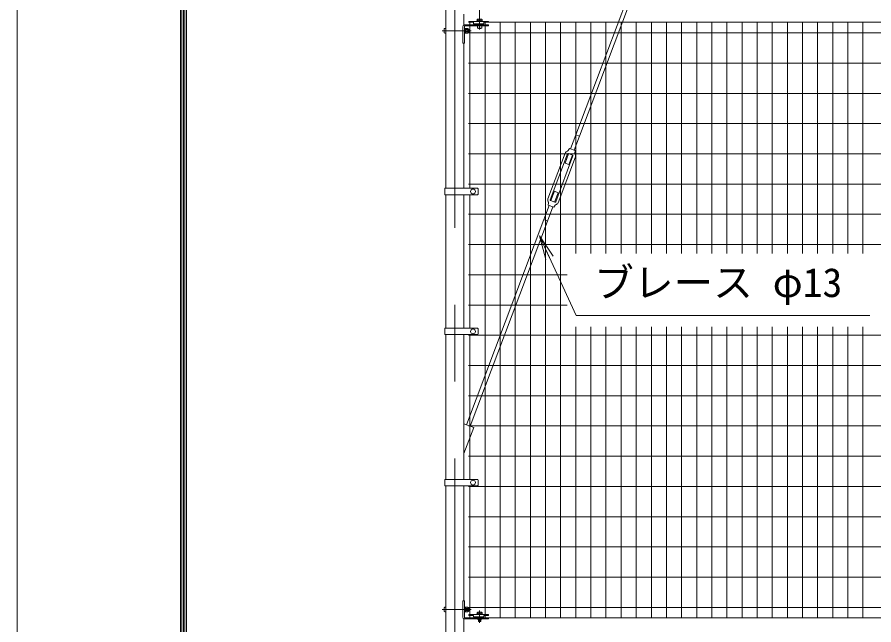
# Model space of a CAD drawing. Units: millimetres, scale not verified. Extents: x -8400 to 8400, y -5940 to 5940.
# Drawn here: x -8400 to -5566, y -3361 to -1351 of the extents above; entities that cross this region are included whole.
import ezdxf
from ezdxf.enums import TextEntityAlignment as Align

# ---------------------------------------------------------------- set-up
doc = ezdxf.new("R2010")
doc.units = ezdxf.units.MM
doc.header["$LTSCALE"] = 40
doc.linetypes.add('USER1', pattern=[50.8, 31.75, -6.35, 6.35, -6.35])
for name, color, linetype, lineweight in [('0-1_D-STR1', 1, 'Continuous', 18), ('0-2_D-BMK', 2, 'USER1', 13), ('0-3_D-STR3', 3, 'Continuous', 13), ('0-5_D-STR-TXT', 7, 'Continuous', 9), ('0-6_0', 7, 'Continuous', 9), ('0-7_D-STR2', 7, 'Continuous', 9), ('0-B_D-TTL', 7, 'Continuous', 9)]:
    doc.layers.add(name, color=color, linetype=linetype, lineweight=lineweight)
doc.styles.add('ＭＳ ゴシック', font='')
doc.styles.get('ＭＳ ゴシック').set_extended_font_data('MS Gothic')

# ---------------------------------------------------------------- blocks, each defined once
blk = doc.blocks.new('_Open')
at = {"layer": '0-6_0'}
blk.add_line((-40, 6.67), (0, 0), dxfattribs=at)
blk.add_lwpolyline([(-40, -6.67), (0, 0), (-40, 0)], dxfattribs=at)

msp = doc.modelspace()

# ---------------------------------------------------------------- linework, layer by layer
at = {"layer": '0-1_D-STR1'}
for p, q in [((-6982.34, -900.97), (-6982.34, -1917.22)), ((-6921.84, -1377.06), (-6921.84, -1341.07)), ((-6921.84, -1917.22), (-6921.84, -1436.72)), ((-6921.84, -1917.22), (-6921.84, -1436.72)), ((-6921.84, -1917.22), (-6921.84, -1436.72)), ((-6982.34, -1938.22), (-6982.34, -2379.97)), ((-6982.34, -1938.22), (-6982.34, -2379.97)), ((-6982.34, -1938.22), (-6982.34, -2379.97)), ((-6921.84, -2379.97), (-6921.84, -1938.22)), ((-6921.84, -2379.97), (-6921.84, -1938.22)), ((-6921.84, -2379.97), (-6921.84, -1938.22)), ((-6982.34, -2400.97), (-6982.34, -2879.97)), ((-6982.34, -2400.97), (-6982.34, -2879.97)), ((-6982.34, -2400.97), (-6982.34, -2879.97)), ((-6921.84, -2879.97), (-6921.84, -2400.97)), ((-6921.84, -2879.97), (-6921.84, -2400.97)), ((-6921.84, -2879.97), (-6921.84, -2400.97)), ((-6982.34, -2900.97), (-6982.34, -4068.22)), ((-6921.84, -3281.42), (-6921.84, -2900.97)), ((-6921.84, -3281.42), (-6921.84, -2900.97)), ((-6921.84, -3281.42), (-6921.84, -2900.97))]:
    msp.add_line(p, q, dxfattribs=at)
msp.add_lwpolyline([(-6982.34, -4068.22), (-6921.84, -4068.22), (-6921.84, -3341.07)], dxfattribs=at)
at = {"layer": '0-2_D-BMK'}
for p, q in [((-6952.09, -4080.22), (-6952.09, 4646.78)), ((-6870.34, -1313.72), (-6870.34, -1353.72)), ((-6870.34, -1352.52), (-6870.34, -1392.22)), ((-6870.34, -1373.85), (-6870.34, -1389.68)), ((-6994.29, -1396.22), (-6898.36, -1396.22)), ((-6994.29, -3310.22), (-6898.36, -3310.22)), ((-6870.34, -3313.72), (-6870.34, -3353.72))]:
    msp.add_line(p, q, dxfattribs=at)
at = {"layer": '0-3_D-STR3'}
for p, q in [((-5002.33, 2363.14), (-6551.89, -1740.08)), ((-4990.17, 2358.55), (-6539.73, -1744.67)), ((-6878.44, -1358.92), (-6878.44, -1363.42)), ((-6876.57, -1357.92), (-6864.23, -1357.92)), ((-6874.39, -1358.92), (-6874.39, -1363.42)), ((-6866.29, -1358.92), (-6866.29, -1363.42)), ((-6862.24, -1358.92), (-6862.24, -1363.42)), ((-6982.34, -1388.22), (-6982.34, -1404.22)), ((-6925.84, -1382.72), (-6925.84, -1436.72)), ((-6840.34, -1376.72), (-6919.84, -1376.72)), ((-6919.63, -1380.92), (-6919.63, -1436.72)), ((-6919.63, -1387.72), (-6919.63, -1389.16)), ((-6919.13, -1387.72), (-6919.63, -1387.72)), ((-6919.13, -1387.72), (-6919.13, -1389.16)), ((-6918.83, -1391.72), (-6918.44, -1388.55)), ((-6916.67, -1388.47), (-6918.34, -1388.47)), ((-6916.63, -1396.22), (-6916.63, -1388.49)), ((-6916.53, -1388.71), (-6916.57, -1388.54)), ((-6905.84, -1365.02), (-6905.84, -1368.22)), ((-6840.34, -1365.02), (-6905.84, -1365.02)), ((-6905.84, -1368.22), (-6890.09, -1368.22)), ((-6890.09, -1368.22), (-6890.09, -1373.02)), ((-6890.09, -1373.02), (-6856.09, -1373.02)), ((-6861.84, -1363.42), (-6878.84, -1363.42)), ((-6878.84, -1363.42), (-6878.84, -1365.02)), ((-6878.84, -1365.02), (-6861.84, -1365.02)), ((-6878.44, -1363.42), (-6862.24, -1363.42)), ((-6877.34, -1379.92), (-6877.34, -1387.72)), ((-6863.34, -1387.72), (-6877.34, -1387.72)), ((-6874.34, -1373.02), (-6874.34, -1375.72)), ((-6873.66, -1387.72), (-6873.66, -1388.42)), ((-6866.62, -1387.72), (-6867.02, -1388.42)), ((-6866.34, -1373.02), (-6866.34, -1375.72)), ((-6863.34, -1379.92), (-6863.34, -1387.72)), ((-6862.84, -1375.72), (-6862.84, -1376.72)), ((-6861.84, -1365.02), (-6861.84, -1363.42)), ((-6856.09, -1368.22), (-6856.09, -1373.02)), ((-6856.09, -1368.22), (-6840.34, -1368.22)), ((-6840.34, -1365.02), (-6840.34, -1368.22)), ((-6987.14, -1389.72), (-6987.14, -1402.72)), ((-6919.63, -1392.22), (-6918.83, -1392.22)), ((-6919.63, -1392.89), (-6918.83, -1392.89)), ((-6919.63, -1399.54), (-6918.83, -1399.54)), ((-6919.63, -1400.22), (-6918.83, -1400.22)), ((-6919.63, -1403.28), (-6919.63, -1404.72)), ((-6919.44, -1389.74), (-6918.72, -1390.75)), ((-6919.44, -1402.7), (-6918.72, -1401.69)), ((-6919.03, -1389.45), (-6918.62, -1390.03)), ((-6919.03, -1402.99), (-6918.62, -1402.41)), ((-6918.83, -1391.72), (-6918.83, -1400.72)), ((-6918.83, -1400.72), (-6918.44, -1403.88)), ((-6916.69, -1403.97), (-6918.34, -1403.97)), ((-6909.83, -1392.46), (-6916.63, -1392.46)), ((-6916.63, -1396.22), (-6916.63, -1403.94)), ((-6909.83, -1399.97), (-6916.63, -1399.97)), ((-6909.83, -1388.71), (-6916.53, -1388.71)), ((-6909.83, -1403.72), (-6916.53, -1403.72)), ((-6907.33, -1391.22), (-6907.33, -1401.22)), ((-6907.33, -1392.22), (-6903.34, -1392.22)), ((-6907.33, -1392.89), (-6903.02, -1392.89)), ((-6907.33, -1399.54), (-6903.02, -1399.54)), ((-6907.33, -1400.22), (-6903.34, -1400.22)), ((-6903.34, -1392.22), (-6903.34, -1400.22)), ((-6919.63, -1436.72), (-6925.84, -1436.72)), ((-6551.98, -1740.04), (-6569.65, -1786.82)), ((-6539.63, -1744.71), (-6557.3, -1791.48)), ((-6551.98, -1740.04), (-6539.63, -1744.71)), ((-6587.02, -1800.57), (-6644.26, -1952.12)), ((-6579.07, -1803.57), (-6636.3, -1955.12)), ((-6561.3, -1810.28), (-6618.53, -1961.84)), ((-6553.34, -1813.29), (-6610.58, -1964.84)), ((-6575.65, -1802.72), (-6587.31, -1833.6)), ((-6572.83, -1785.62), (-6577.15, -1792.32)), ((-6576.49, -1802.41), (-6562.46, -1807.7)), ((-6563.3, -1807.39), (-6574.96, -1838.26)), ((-6572.83, -1785.62), (-6554.12, -1792.68)), ((-6554.12, -1792.68), (-6555.31, -1800.57)), ((-6587.31, -1833.6), (-6574.96, -1838.26)), ((-6984.64, -1917.22), (-6877.1, -1917.22)), ((-6984.64, -1917.22), (-6984.64, -1938.22)), ((-6875.1, -1919.22), (-6875.1, -1936.22)), ((-6984.64, -1938.22), (-6877.1, -1938.22)), ((-6634.3, -1958.02), (-6622.64, -1927.15)), ((-6622.64, -1927.15), (-6610.29, -1931.81)), ((-6621.95, -1962.68), (-6610.29, -1931.81)), ((-6657.97, -2020.7), (-6640.3, -1973.92)), ((-6645.62, -2025.36), (-6627.95, -1978.59)), ((-6643.48, -1972.72), (-6642.29, -1964.83)), ((-6635.14, -1957.7), (-6621.11, -1963)), ((-6657.87, -2020.73), (-6914.01, -2698.98)), ((-6645.71, -2025.33), (-6901.85, -2703.57)), ((-6657.97, -2020.7), (-6645.62, -2025.36)), ((-6984.64, -2379.97), (-6877.1, -2379.97)), ((-6984.64, -2379.97), (-6984.64, -2400.97)), ((-6984.64, -2400.97), (-6877.1, -2400.97)), ((-6875.1, -2381.97), (-6875.1, -2398.97)), ((-6921.84, -2696.02), (-6889.22, -2708.34)), ((-6921.84, -2794.72), (-6889.22, -2708.34)), ((-6984.64, -2879.97), (-6877.1, -2879.97)), ((-6984.64, -2879.97), (-6984.64, -2900.97)), ((-6875.1, -2881.97), (-6875.1, -2898.97)), ((-6984.64, -2900.97), (-6877.1, -2900.97)), ((-6925.84, -3335.42), (-6925.84, -3281.42)), ((-6919.63, -3281.42), (-6925.84, -3281.42)), ((-6919.63, -3337.22), (-6919.63, -3281.42)), ((-6987.14, -3303.72), (-6987.14, -3316.72)), ((-6982.34, -3302.22), (-6982.34, -3318.22)), ((-6919.63, -3301.72), (-6919.63, -3303.16)), ((-6919.13, -3301.72), (-6919.63, -3301.72)), ((-6919.63, -3306.22), (-6918.83, -3306.22)), ((-6919.63, -3306.89), (-6918.83, -3306.89)), ((-6919.63, -3313.54), (-6918.83, -3313.54)), ((-6919.63, -3314.22), (-6918.83, -3314.22)), ((-6919.44, -3303.74), (-6918.72, -3304.75)), ((-6919.44, -3316.7), (-6918.72, -3315.69)), ((-6919.13, -3301.72), (-6919.13, -3303.16)), ((-6919.03, -3303.45), (-6918.62, -3304.03)), ((-6918.83, -3305.72), (-6918.44, -3302.55)), ((-6918.83, -3305.72), (-6918.83, -3314.72)), ((-6918.83, -3314.72), (-6918.44, -3317.88)), ((-6916.67, -3302.47), (-6918.34, -3302.47)), ((-6916.63, -3310.22), (-6916.63, -3302.49)), ((-6909.83, -3306.46), (-6916.63, -3306.46)), ((-6916.63, -3310.22), (-6916.63, -3317.94)), ((-6909.83, -3313.97), (-6916.63, -3313.97)), ((-6916.53, -3302.71), (-6916.57, -3302.54)), ((-6909.83, -3302.71), (-6916.53, -3302.71)), ((-6907.33, -3305.22), (-6907.33, -3315.22)), ((-6907.33, -3306.22), (-6903.34, -3306.22)), ((-6907.33, -3306.89), (-6903.02, -3306.89)), ((-6907.33, -3313.54), (-6903.02, -3313.54)), ((-6907.33, -3314.22), (-6903.34, -3314.22)), ((-6903.34, -3306.22), (-6903.34, -3314.22)), ((-6840.34, -3341.42), (-6919.84, -3341.42)), ((-6919.63, -3317.28), (-6919.63, -3318.72)), ((-6919.03, -3316.99), (-6918.62, -3316.41)), ((-6916.69, -3317.97), (-6918.34, -3317.97)), ((-6909.83, -3317.72), (-6916.53, -3317.72)), ((-6905.84, -3326.52), (-6905.84, -3329.72)), ((-6840.34, -3326.52), (-6905.84, -3326.52)), ((-6905.84, -3329.72), (-6890.09, -3329.72)), ((-6890.09, -3329.72), (-6890.09, -3334.52)), ((-6890.09, -3334.52), (-6856.09, -3334.52)), ((-6861.84, -3324.92), (-6878.84, -3324.92)), ((-6878.84, -3324.92), (-6878.84, -3326.52)), ((-6878.84, -3326.52), (-6861.84, -3326.52)), ((-6878.44, -3320.42), (-6878.44, -3324.92)), ((-6878.44, -3324.92), (-6862.24, -3324.92)), ((-6877.34, -3338.22), (-6877.34, -3334.52)), ((-6876.57, -3319.42), (-6864.23, -3319.42)), ((-6874.39, -3320.42), (-6874.39, -3324.92)), ((-6874.34, -3342.42), (-6874.34, -3348.72)), ((-6873.66, -3342.42), (-6873.66, -3349.92)), ((-6867.02, -3342.42), (-6867.02, -3349.92)), ((-6866.34, -3342.42), (-6866.34, -3348.72)), ((-6866.29, -3320.42), (-6866.29, -3324.92)), ((-6863.34, -3338.22), (-6863.34, -3334.52)), ((-6862.84, -3342.42), (-6862.84, -3341.42)), ((-6862.24, -3320.42), (-6862.24, -3324.92)), ((-6861.84, -3326.52), (-6861.84, -3324.92)), ((-6856.09, -3329.72), (-6856.09, -3334.52)), ((-6856.09, -3329.72), (-6840.34, -3329.72)), ((-6840.34, -3326.52), (-6840.34, -3329.72)), ((-6874.34, -3348.72), (-6866.34, -3348.72)), ((-6874.34, -3348.72), (-6873.66, -3349.92)), ((-6873.66, -3349.92), (-6867.02, -3349.92)), ((-6867.02, -3349.92), (-6866.34, -3348.72))]:
    msp.add_line(p, q, dxfattribs=at)
for points in [[(-6840.34, -1376.72), (-6840.34, -1379.92), (-6918.63, -1379.92)], [(-6862.84, -1375.72), (-6877.84, -1375.72), (-6877.84, -1376.72)], [(-6867.02, -1387.72), (-6867.02, -1388.42), (-6873.66, -1388.42), (-6874.06, -1387.72)], [(-6919.13, -1403.28), (-6919.13, -1404.72), (-6919.63, -1404.72)], [(-6643.48, -1972.72), (-6624.77, -1979.79), (-6620.45, -1973.08)], [(-6919.13, -3317.28), (-6919.13, -3318.72), (-6919.63, -3318.72)], [(-6840.34, -3341.42), (-6840.34, -3338.22), (-6918.63, -3338.22)], [(-6862.84, -3342.42), (-6877.84, -3342.42), (-6877.84, -3341.42)]]:
    msp.add_lwpolyline(points, dxfattribs=at)
for centre in [(-6892.09, -1927.72), (-6892.09, -2390.47), (-6892.09, -2890.47)]:
    msp.add_circle(centre, 8, dxfattribs=at)
for centre, radius, start, end in [((-6876.42, -1360.45), 2.54, 37.21089, 142.78911), ((-6870.34, -1366.62), 8.7, 62.26063, 117.73937), ((-6864.27, -1360.47), 2.55, 37.42505, 142.57495), ((-6919.84, -1382.72), 6, 90, 180), ((-6918.63, -1380.92), 1, 90, 180), ((-6918.34, -1388.57), 0.1, 90, 173), ((-6916.67, -1388.57), 0.1, 15, 90), ((-6921.51, -1390.59), 5.32, 339.37322, 22.7756), ((-6918.63, -1389.16), 1, 180, 215.53768), ((-6918.63, -1403.28), 1, 144.46232, 180), ((-6918.63, -1389.16), 0.5, 180, 215.53768), ((-6918.63, -1403.28), 0.5, 144.46232, 180), ((-6919.13, -1391.04), 0.5, 33.43373, 35.53768), ((-6919.13, -1401.4), 0.5, 324.46232, 326.56627), ((-6918.34, -1403.87), 0.1, 187, 270), ((-6916.69, -1403.87), 0.1, 270, 337.2244), ((-6921.51, -1401.84), 5.32, 337.2244, 20.62678), ((-6937.38, -1396.22), 21.19, 0, 10.20031), ((-6937.38, -1396.22), 21.19, 349.79969, 0), ((-6910.85, -1390.59), 2.13, 298.45309, 61.54691), ((-6915.59, -1396.22), 6.87, 0, 33.09348), ((-6915.59, -1396.22), 6.87, 326.90652, 0), ((-6910.85, -1401.85), 2.13, 298.45309, 61.54691), ((-6914.1, -1395.47), 8, 32.13463, 57.68315), ((-6914.1, -1396.96), 8, 302.31685, 327.86537), ((-6910.84, -1396.22), 8.5, 331.92751, 28.07249), ((-6577.2, -1804.28), 10.5, 103.1924, 159.31128), ((-6580.51, -1790.16), 4, 283.1924, 327.21203), ((-6577.2, -1804.28), 2, 69.31128, 159.31128), ((-6563.17, -1809.58), 2, 339.31128, 69.31128), ((-6551.35, -1801.17), 4, 171.41053, 215.43017), ((-6563.17, -1809.58), 10.5, 339.31128, 35.43017), ((-6877.1, -1919.22), 2, 0, 90), ((-6877.1, -1936.22), 2, 270, 0), ((-6634.43, -1955.83), 10.5, 159.31128, 215.43017), ((-6634.43, -1955.83), 2, 159.31128, 249.31128), ((-6646.25, -1964.24), 4, 351.41053, 35.43017), ((-6620.4, -1961.13), 2, 249.31128, 339.31128), ((-6617.09, -1975.25), 4, 103.1924, 147.21203), ((-6620.4, -1961.13), 10.5, 283.1924, 339.31128), ((-6877.1, -2381.97), 2, 0, 90), ((-6877.1, -2398.97), 2, 270, 0), ((-6877.1, -2881.97), 2, 0, 90), ((-6877.1, -2898.97), 2, 270, 0), ((-6918.63, -3303.16), 1, 180, 215.53768), ((-6918.63, -3303.16), 0.5, 180, 215.53768), ((-6919.13, -3305.04), 0.5, 33.43373, 35.53768), ((-6919.13, -3315.4), 0.5, 324.46232, 326.56627), ((-6918.34, -3302.57), 0.1, 90, 173), ((-6916.67, -3302.57), 0.1, 15, 90), ((-6921.51, -3304.59), 5.32, 339.37322, 22.7756), ((-6921.51, -3315.84), 5.32, 337.2244, 20.62678), ((-6937.38, -3310.22), 21.19, 0, 10.20031), ((-6937.38, -3310.22), 21.19, 349.79969, 0), ((-6910.85, -3304.59), 2.13, 298.45309, 61.54691), ((-6915.59, -3310.22), 6.87, 0, 33.09348), ((-6915.59, -3310.22), 6.87, 326.90652, 0), ((-6910.85, -3315.85), 2.13, 298.45309, 61.54691), ((-6914.1, -3309.47), 8, 32.13463, 57.68315), ((-6914.1, -3310.96), 8, 302.31685, 327.86537), ((-6910.84, -3310.22), 8.5, 331.92751, 28.07249), ((-6919.84, -3335.42), 6, 180, 270), ((-6918.63, -3317.28), 1, 144.46232, 180), ((-6918.63, -3337.22), 1, 180, 270), ((-6918.63, -3317.28), 0.5, 144.46232, 180), ((-6918.34, -3317.87), 0.1, 187, 270), ((-6916.69, -3317.87), 0.1, 270, 337.2244), ((-6876.42, -3321.95), 2.54, 37.21089, 142.78911), ((-6870.34, -3328.12), 8.7, 62.26063, 117.73937), ((-6864.27, -3321.97), 2.55, 37.42505, 142.57495)]:
    msp.add_arc(centre, radius, start, end, dxfattribs=at)
for centre, start_param, end_param in [((-6982.34, -1389.72), 1.5707963, 3.1415927), ((-6982.34, -1402.72), 3.1415927, 4.712389), ((-6982.34, -3303.72), 1.5707963, 3.1415927), ((-6982.34, -3316.72), 3.1415927, 4.712389)]:
    msp.add_ellipse(centre, major_axis=(4.8, 0), ratio=0.3125, start_param=start_param, end_param=end_param, dxfattribs=at)
at = {"layer": '0-5_D-STR-TXT'}
msp.add_lwpolyline([(-5579.84, -2337.7), (-6551.24, -2337.7), (-6671.09, -2076.49)], dxfattribs=at)
at = {"layer": '0-7_D-STR2'}
for p, q in [((-6892.69, -1368.22), (-6907.09, -1368.22)), ((-6902.09, -1917.22), (-6902.09, -1368.22)), ((-5048.09, -1368.22), (-6856.09, -1368.22)), ((-6852.09, -3338.22), (-6852.09, -1368.22)), ((-6802.09, -3338.22), (-6802.09, -1368.22)), ((-6752.09, -3338.22), (-6752.09, -1368.22)), ((-6702.09, -3338.22), (-6702.09, -1368.22)), ((-6652.09, -3338.22), (-6652.09, -1368.22)), ((-6602.09, -3338.22), (-6602.09, -1368.22)), ((-6552.09, -2132.44), (-6552.09, -1368.22)), ((-6502.09, -2132.44), (-6502.09, -1368.22)), ((-6452.09, -2132.44), (-6452.09, -1368.22)), ((-6402.09, -2132.44), (-6402.09, -1368.22)), ((-6352.09, -2132.44), (-6352.09, -1368.22)), ((-6302.09, -2132.44), (-6302.09, -1368.22)), ((-6252.09, -2132.44), (-6252.09, -1368.22)), ((-6202.09, -2132.44), (-6202.09, -1368.22)), ((-6152.09, -2132.44), (-6152.09, -1368.22)), ((-6102.09, -2132.44), (-6102.09, -1368.22)), ((-6052.09, -2132.44), (-6052.09, -1368.22)), ((-6002.09, -2132.44), (-6002.09, -1368.22)), ((-5952.09, -2132.44), (-5952.09, -1368.22)), ((-5902.09, -2132.44), (-5902.09, -1368.22)), ((-5852.09, -2132.44), (-5852.09, -1368.22)), ((-5802.09, -2132.44), (-5802.09, -1368.22)), ((-5752.09, -2132.44), (-5752.09, -1368.22)), ((-5702.09, -2132.44), (-5702.09, -1368.22)), ((-5652.09, -2132.44), (-5652.09, -1368.22)), ((-5602.09, -2132.44), (-5602.09, -1368.22)), ((-4997.09, -1403.22), (-6907.09, -1403.22)), ((-4997.09, -1503.22), (-6907.09, -1503.22)), ((-4997.09, -1603.22), (-6907.09, -1603.22)), ((-4997.09, -1703.22), (-6907.09, -1703.22)), ((-4997.09, -1803.22), (-6907.09, -1803.22)), ((-4997.09, -1903.22), (-6907.09, -1903.22)), ((-6902.09, -2379.97), (-6902.09, -1938.22)), ((-4997.09, -2003.22), (-6907.09, -2003.22)), ((-4997.09, -2103.22), (-6907.09, -2103.22)), ((-6580.29, -2203.22), (-6907.09, -2203.22)), ((-6580.29, -2303.22), (-6907.09, -2303.22)), ((-6552.09, -3338.22), (-6552.09, -2374.79)), ((-6502.09, -3338.22), (-6502.09, -2374.79)), ((-6452.09, -3338.22), (-6452.09, -2374.79)), ((-6402.09, -3338.22), (-6402.09, -2374.79)), ((-6352.09, -3338.22), (-6352.09, -2374.79)), ((-6302.09, -3338.22), (-6302.09, -2374.79)), ((-6252.09, -3338.22), (-6252.09, -2374.79)), ((-6202.09, -3338.22), (-6202.09, -2374.79)), ((-6152.09, -3338.22), (-6152.09, -2374.79)), ((-6102.09, -3338.22), (-6102.09, -2374.79)), ((-6052.09, -3338.22), (-6052.09, -2374.79)), ((-6002.09, -3338.22), (-6002.09, -2374.79)), ((-5952.09, -3338.22), (-5952.09, -2374.79)), ((-5902.09, -3338.22), (-5902.09, -2374.79)), ((-5852.09, -3338.22), (-5852.09, -2374.79)), ((-5802.09, -3338.22), (-5802.09, -2374.79)), ((-5752.09, -3338.22), (-5752.09, -2374.79)), ((-5702.09, -3338.22), (-5702.09, -2374.79)), ((-5652.09, -3338.22), (-5652.09, -2374.79)), ((-5602.09, -3338.22), (-5602.09, -2374.79)), ((-4997.09, -2403.22), (-6907.09, -2403.22)), ((-6902.09, -2879.97), (-6902.09, -2400.97)), ((-4997.09, -2503.22), (-6907.09, -2503.22)), ((-4997.09, -2603.22), (-6907.09, -2603.22)), ((-4997.09, -2703.22), (-6907.09, -2703.22)), ((-4997.09, -2803.22), (-6907.09, -2803.22)), ((-4997.09, -2903.22), (-6907.09, -2903.22)), ((-6902.09, -3338.22), (-6902.09, -2900.97)), ((-4997.09, -3003.22), (-6907.09, -3003.22)), ((-4997.09, -3103.22), (-6907.09, -3103.22)), ((-4997.09, -3203.22), (-6907.09, -3203.22)), ((-4997.09, -3303.22), (-6907.09, -3303.22)), ((-4997.09, -3338.22), (-6907.09, -3338.22))]:
    msp.add_line(p, q, dxfattribs=at)
at = {"layer": '0-B_D-TTL', "color": 2, "lineweight": 18}
msp.add_lwpolyline([(-8400, 5940), (8400, 5940), (8400, -5940), (-8400, -5940)], close=True, dxfattribs=at)
at = {"layer": '0-B_D-TTL'}
for points in [[(-7860, 5500), (7860, 5500), (7860, -5500), (-7860, -5500)], [(-7855, 5495), (7855, 5495), (7855, -5495), (-7855, -5495)], [(-7850, 5490), (7850, 5490), (7850, -5490), (-7850, -5490)], [(-7845, 5485), (7845, 5485), (7845, -5485), (-7845, -5485)], [(-7840, 5480), (7840, 5480), (7840, -5480), (-7840, -5480)]]:
    msp.add_lwpolyline(points, close=True, dxfattribs=at)

# ---------------------------------------------------------------- block references
at = {"layer": '0-5_D-STR-TXT', "xscale": 2, "yscale": 2, "rotation": 114.64756}
msp.add_blockref('_Open', (-6671.92, -2074.67), dxfattribs=at)

# ---------------------------------------------------------------- texts
at = {"layer": '0-5_D-STR-TXT', "style": 'ＭＳ ゴシック'}
msp.add_text('ブレース φ13', height=96.19, dxfattribs=at).set_placement((-6490.98, -2305.67), align=Align.BOTTOM_LEFT)

doc.saveas('drawing.dxf')
